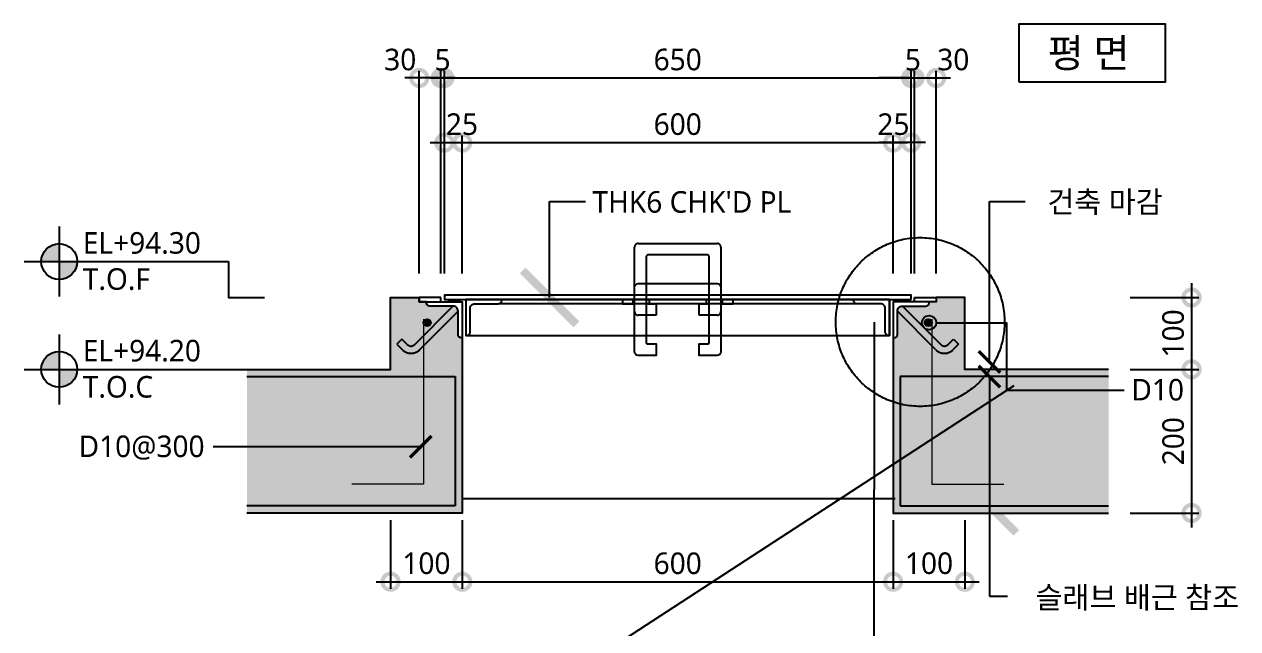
# Model space of a CAD drawing. Header units: millimetres. Extents: x 465 to 41696, y 198 to 5730.
# Drawn here: x 34120 to 35810, y 3778 to 4619 of the extents above; entities that cross this region are included whole.
import ezdxf
from ezdxf.enums import TextEntityAlignment as Align

# ---------------------------------------------------------------- set-up
doc = ezdxf.new("R2010")
doc.units = ezdxf.units.MM
doc.header["$LTSCALE"] = 200
doc.linetypes.add('DASHDOT-GAUN', pattern=[10, 5, -2.5, 0, -2.5])
doc.linetypes.add('HID', pattern=[2.3, 1.5, -0.8])
doc.layers.get('DEFPOINTS').update_dxf_attribs({"color": 137})
for name, color, linetype in [('7', 7, 'Continuous'), ('DIM', 7, 'Continuous'), ('EL-01', 1, 'Continuous'), ('EL-03', 3, 'Continuous'), ('EL-05', 5, 'Continuous'), ('ELE-4', 4, 'Continuous'), ('ELE-8', 8, 'Continuous'), ('FIN-floor', 6, 'Continuous'), ('HID', 6, 'HID'), ('HID-7', 7, 'HID'), ('S-BAR-MAIN', 2, 'Continuous'), ('SOLID-253', 253, 'Continuous'), ('SYM', 7, 'Continuous'), ('SYM-LEAD', 6, 'Continuous'), ('SYM-LEVEL', 7, 'Continuous'), ('TEXT', 3, 'Continuous'), ('TEXTBOX', 7, 'Continuous')]:
    doc.layers.add(name, color=color, linetype=linetype)
doc.layers.add('Rebar(Section)', color=2, linetype='Continuous', lineweight=0)
doc.styles.add('arial', font='arial.ttf')
doc.styles.add('S1', font='malgun.ttf')
doc.styles.add('스타일1', font='malgun.ttf')
doc.dimstyles.new('CJA$0', dxfattribs={"dimscale": 300, "dimtxt": 2.7, "dimasz": 1, "dimexe": 2, "dimexo": 3, "dimgap": 1, "dimtad": 1, "dimdec": 0, "dimzin": 1, "dimdsep": 46, "dimtxsty": 'arial', "dimblk": 'DOT', "dimcen": 0.09, "dimdle": 1, "dimclrd": 256, "dimclre": 256, "dimclrt": 3, "dimadec": 0, "dimazin": 0, "dimtfac": 1, "dimtdec": 0, "dimtmove": 2, "dimatfit": 3, "dimldrblk": 'DOT', "dimfxl": 1, "dimtolj": 1, "dimtzin": 1, "dimarcsym": 0})
doc.dimstyles.new('DIM-QD 1', dxfattribs={"dimtxt": 3, "dimasz": 1.5, "dimexe": 1, "dimexo": 0, "dimgap": 1, "dimtad": 1, "dimdec": 3, "dimdsep": 46, "dimlunit": 6, "dimtxsty": '스타일1', "dimblk1": 'ARCHTICK', "dimblk2": 'ARCHTICK', "dimsah": 1, "dimcen": 0, "dimclrd": 256, "dimclre": 256, "dimclrt": 3, "dimazin": 2, "dimtfac": 1, "dimtdec": 3, "dimtix": 1, "dimtmove": 2, "dimatfit": 3, "dimldrblk": 'ARCHTICK', "dimfxl": 1, "dimtolj": 1, "dimtzin": 0, "dimarcsym": 0})

# ---------------------------------------------------------------- blocks, each defined once
blk = doc.blocks.new('_DotSmall')
at = {"color": 0, "linetype": 'ByBlock', "const_width": 0.5}
blk.add_lwpolyline([(-0.0625, 0, 1), (0.0625, 0, 1)], format="xyb", close=True, dxfattribs=at)
blk = doc.blocks.new('*D100')
at = {"layer": 'DEFPOINTS', "color": 0, "transparency": 16777216}
for p in [(34730.44171141283, 4454.574537845561), (34705.44171130349, 4242.241204512258), (34730.44171141283, 4242.241204512258)]:
    blk.add_point(p, dxfattribs=at)
at = {"layer": 'DIM', "color": 7, "lineweight": -2, "transparency": 16777216}
for p, q in [((34705.44171130349, 4272.241204512258), (34705.44171130349, 4464.574537845561)), ((34730.44171141283, 4272.241204512258), (34730.44171141283, 4464.574537845561)), ((34685.44171130349, 4454.574537845561), (34750.44171141283, 4454.574537845561))]:
    blk.add_line(p, q, dxfattribs=at)
at = {"layer": 'DIM', "color": 7, "lineweight": -2, "transparency": 16777216, "xscale": 45, "yscale": 45, "zscale": 45, "rotation": 180}
blk.add_blockref('_DotSmall', (34705.44171130349, 4454.574537845561), dxfattribs=at)
at = {"layer": 'DIM', "color": 7, "lineweight": -2, "transparency": 16777216, "xscale": 45, "yscale": 45, "zscale": 45}
blk.add_blockref('_DotSmall', (34730.44171141283, 4454.574537845561), dxfattribs=at)
at = {"layer": 'DIM', "color": 3, "transparency": 16777216, "insert": (34729.95789316032, 4480.073858497735), "char_height": 30, "attachment_point": 5, "style": '스타일1'}
blk.add_mtext('\\A1;25', dxfattribs=at)
blk = doc.blocks.new('_DOT')
at = {"color": 0, "linetype": 'ByBlock'}
blk.add_line((-0.5, 0), (-1, 0), dxfattribs=at)
at = {"color": 0, "linetype": 'ByBlock', "const_width": 0.5}
blk.add_lwpolyline([(-0.25, 0, 1), (0.25, 0, 1)], format="xyb", close=True, dxfattribs=at)
blk = doc.blocks.new('*D101')
at = {"layer": 'DEFPOINTS', "color": 0, "transparency": 16777216}
for p in [(35330.44171141283, 4454.574537845561), (34730.44171141283, 4242.241204512258), (35330.44171141283, 4242.241204512258)]:
    blk.add_point(p, dxfattribs=at)
at = {"layer": 'DIM', "color": 7, "lineweight": -2, "transparency": 16777216}
for p, q in [((34730.44171141283, 4272.241204512258), (34730.44171141283, 4464.574537845561)), ((35330.44171141283, 4272.241204512258), (35330.44171141283, 4464.574537845561)), ((34710.44171141283, 4454.574537845561), (35350.44171141283, 4454.574537845561))]:
    blk.add_line(p, q, dxfattribs=at)
at = {"layer": 'DIM', "color": 7, "lineweight": -2, "transparency": 16777216, "xscale": 45, "yscale": 45, "zscale": 45, "rotation": 180}
blk.add_blockref('_DotSmall', (34730.44171141283, 4454.574537845561), dxfattribs=at)
at = {"layer": 'DIM', "color": 7, "lineweight": -2, "transparency": 16777216, "xscale": 45, "yscale": 45, "zscale": 45}
blk.add_blockref('_DotSmall', (35330.44171141283, 4454.574537845561), dxfattribs=at)
at = {"layer": 'DIM', "color": 3, "transparency": 16777216, "insert": (35030.44171141283, 4480.073858497735), "char_height": 30, "attachment_point": 5, "style": '스타일1'}
blk.add_mtext('\\A1;600', dxfattribs=at)
blk = doc.blocks.new('*D102')
at = {"layer": 'DEFPOINTS', "color": 0, "transparency": 16777216}
for p in [(34630.44171141283, 3958.907871004993), (34730.44171141283, 3958.907871005002), (34730.44171141283, 3843.241204338365)]:
    blk.add_point(p, dxfattribs=at)
at = {"layer": 'DIM', "color": 7, "lineweight": -2, "transparency": 16777216}
for p, q in [((34630.44171141283, 3928.907871004993), (34630.44171141283, 3833.241204338365)), ((34730.44171141283, 3928.907871005002), (34730.44171141283, 3833.241204338365)), ((34610.44171141283, 3843.241204338365), (34750.44171141283, 3843.241204338365))]:
    blk.add_line(p, q, dxfattribs=at)
at = {"layer": 'DIM', "color": 7, "lineweight": -2, "transparency": 16777216, "xscale": 45, "yscale": 45, "zscale": 45, "rotation": 180}
blk.add_blockref('_DotSmall', (34630.44171141283, 3843.241204338365), dxfattribs=at)
at = {"layer": 'DIM', "color": 7, "lineweight": -2, "transparency": 16777216, "xscale": 45, "yscale": 45, "zscale": 45}
blk.add_blockref('_DotSmall', (34730.44171141283, 3843.241204338365), dxfattribs=at)
at = {"layer": 'DIM', "color": 3, "transparency": 16777216, "insert": (34680.44171141283, 3868.822046729669), "char_height": 30, "attachment_point": 5, "style": '스타일1'}
blk.add_mtext('\\A1;100', dxfattribs=at)
blk = doc.blocks.new('*D103')
at = {"layer": 'DEFPOINTS', "color": 0, "transparency": 16777216}
for p in [(34730.44171141283, 3958.907871005002), (35330.44171141283, 3958.907871004993), (35330.44171141283, 3843.241204338365)]:
    blk.add_point(p, dxfattribs=at)
at = {"layer": 'DIM', "color": 7, "lineweight": -2, "transparency": 16777216}
for p, q in [((34730.44171141283, 3928.907871005002), (34730.44171141283, 3833.241204338365)), ((35330.44171141283, 3928.907871004993), (35330.44171141283, 3833.241204338365)), ((34710.44171141283, 3843.241204338365), (35350.44171141283, 3843.241204338365))]:
    blk.add_line(p, q, dxfattribs=at)
at = {"layer": 'DIM', "color": 7, "lineweight": -2, "transparency": 16777216, "xscale": 45, "yscale": 45, "zscale": 45, "rotation": 180}
blk.add_blockref('_DotSmall', (34730.44171141283, 3843.241204338365), dxfattribs=at)
at = {"layer": 'DIM', "color": 7, "lineweight": -2, "transparency": 16777216, "xscale": 45, "yscale": 45, "zscale": 45}
blk.add_blockref('_DotSmall', (35330.44171141283, 3843.241204338365), dxfattribs=at)
at = {"layer": 'DIM', "color": 3, "transparency": 16777216, "insert": (35030.44171141283, 3868.740524990539), "char_height": 30, "attachment_point": 5, "style": '스타일1'}
blk.add_mtext('\\A1;600', dxfattribs=at)
blk = doc.blocks.new('*D104')
at = {"layer": 'DEFPOINTS', "color": 0, "transparency": 16777216}
for p in [(35330.44171141283, 3958.907871004993), (35430.44171141283, 3958.907871004993), (35430.44171141283, 3843.241204338365)]:
    blk.add_point(p, dxfattribs=at)
at = {"layer": 'DIM', "color": 7, "lineweight": -2, "transparency": 16777216}
for p, q in [((35330.44171141283, 3928.907871004993), (35330.44171141283, 3833.241204338365)), ((35430.44171141283, 3928.907871004993), (35430.44171141283, 3833.241204338365)), ((35310.44171141283, 3843.241204338365), (35450.44171141283, 3843.241204338365))]:
    blk.add_line(p, q, dxfattribs=at)
at = {"layer": 'DIM', "color": 7, "lineweight": -2, "transparency": 16777216, "xscale": 45, "yscale": 45, "zscale": 45, "rotation": 180}
blk.add_blockref('_DotSmall', (35330.44171141283, 3843.241204338365), dxfattribs=at)
at = {"layer": 'DIM', "color": 7, "lineweight": -2, "transparency": 16777216, "xscale": 45, "yscale": 45, "zscale": 45}
blk.add_blockref('_DotSmall', (35430.44171141283, 3843.241204338365), dxfattribs=at)
at = {"layer": 'DIM', "color": 3, "transparency": 16777216, "insert": (35380.44171141283, 3868.822046729669), "char_height": 30, "attachment_point": 5, "style": '스타일1'}
blk.add_mtext('\\A1;100', dxfattribs=at)
blk = doc.blocks.new('*D105')
at = {"layer": 'DEFPOINTS', "color": 0, "transparency": 16777216}
for p in [(35355.44171152217, 4544.574537845561), (34705.44171130349, 4242.241204512258), (35355.44171152217, 4242.241204512258)]:
    blk.add_point(p, dxfattribs=at)
at = {"layer": 'DIM', "color": 7, "lineweight": -2, "transparency": 16777216}
for p, q in [((34705.44171130349, 4272.241204512258), (34705.44171130349, 4554.574537845561)), ((35355.44171152217, 4272.241204512258), (35355.44171152217, 4554.574537845561)), ((34685.44171130349, 4544.574537845561), (35375.44171152217, 4544.574537845561))]:
    blk.add_line(p, q, dxfattribs=at)
at = {"layer": 'DIM', "color": 7, "lineweight": -2, "transparency": 16777216, "xscale": 45, "yscale": 45, "zscale": 45, "rotation": 180}
blk.add_blockref('_DotSmall', (34705.44171130349, 4544.574537845561), dxfattribs=at)
at = {"layer": 'DIM', "color": 7, "lineweight": -2, "transparency": 16777216, "xscale": 45, "yscale": 45, "zscale": 45}
blk.add_blockref('_DotSmall', (35355.44171152217, 4544.574537845561), dxfattribs=at)
at = {"layer": 'DIM', "color": 3, "transparency": 16777216, "insert": (35030.44171141283, 4570.073858497735), "char_height": 30, "attachment_point": 5, "style": '스타일1'}
blk.add_mtext('\\A1;650', dxfattribs=at)
blk = doc.blocks.new('*D106')
at = {"layer": 'DEFPOINTS', "color": 0, "transparency": 16777216}
for p in [(35630.44171141285, 4238.907871005003), (35630.44171141284, 4138.907871005003), (35746.1083780794, 4138.907871005003)]:
    blk.add_point(p, dxfattribs=at)
at = {"layer": 'DIM', "color": 7, "lineweight": -2, "transparency": 16777216}
for p, q in [((35746.1083780794, 4258.907871005003), (35746.1083780794, 4118.907871005003)), ((35660.44171141285, 4238.907871005003), (35756.1083780794, 4238.907871005003)), ((35660.44171141284, 4138.907871005003), (35756.1083780794, 4138.907871005003))]:
    blk.add_line(p, q, dxfattribs=at)
at = {"layer": 'DIM', "color": 7, "lineweight": -2, "transparency": 16777216, "xscale": 45, "yscale": 45, "zscale": 45}
for p, rotation in [((35746.1083780794, 4238.907871005003), 90), ((35746.1083780794, 4138.907871005003), 270)]:
    blk.add_blockref('_DotSmall', p, dxfattribs=dict(at, rotation=rotation))
at = {"layer": 'DIM', "color": 3, "transparency": 16777216, "insert": (35720.52753568809, 4188.907871004993), "char_height": 30, "attachment_point": 5, "rotation": 90, "style": '스타일1'}
blk.add_mtext('\\A1;100', dxfattribs=at)
blk = doc.blocks.new('*D107')
at = {"layer": 'DEFPOINTS', "color": 0, "transparency": 16777216}
for p in [(35630.44171141284, 4138.907871005003), (35630.44171141287, 3938.907871004989), (35746.1083780794, 3938.907871004989)]:
    blk.add_point(p, dxfattribs=at)
at = {"layer": 'DIM', "color": 7, "lineweight": -2, "transparency": 16777216}
for p, q in [((35746.1083780794, 4158.907871005003), (35746.1083780794, 3918.907871004989)), ((35660.44171141284, 4138.907871005003), (35756.1083780794, 4138.907871005003)), ((35660.44171141287, 3938.907871004989), (35756.1083780794, 3938.907871004989))]:
    blk.add_line(p, q, dxfattribs=at)
at = {"layer": 'DIM', "color": 7, "lineweight": -2, "transparency": 16777216, "xscale": 45, "yscale": 45, "zscale": 45}
for p, rotation in [((35746.1083780794, 4138.907871005003), 90), ((35746.1083780794, 3938.907871004989), 270)]:
    blk.add_blockref('_DotSmall', p, dxfattribs=dict(at, rotation=rotation))
at = {"layer": 'DIM', "color": 3, "transparency": 16777216, "insert": (35720.60905742722, 4038.907871004985), "char_height": 30, "attachment_point": 5, "rotation": 90, "style": '스타일1'}
blk.add_mtext('\\A1;200', dxfattribs=at)
blk = doc.blocks.new('*D108')
at = {"layer": 'DEFPOINTS', "color": 0, "transparency": 16777216}
for p in [(34700.44171127543, 4544.574537845561), (34700.44171127543, 4242.241204512258), (34705.44171130349, 4242.241204512258)]:
    blk.add_point(p, dxfattribs=at)
at = {"layer": 'DIM', "color": 7, "lineweight": -2, "transparency": 16777216}
for p, q in [((34700.44171127543, 4272.241204512258), (34700.44171127543, 4554.574537845561)), ((34705.44171130349, 4272.241204512258), (34705.44171130349, 4554.574537845561)), ((34700.44171127543, 4544.574537845561), (34655.44171127543, 4544.574537845561)), ((34705.44171130349, 4544.574537845561), (34700.44171127543, 4544.574537845561)), ((34705.44171130349, 4544.574537845561), (34750.44171130349, 4544.574537845561))]:
    blk.add_line(p, q, dxfattribs=at)
at = {"layer": 'DIM', "color": 7, "lineweight": -2, "transparency": 16777216, "xscale": 45, "yscale": 45, "zscale": 45}
blk.add_blockref('_DotSmall', (34700.44171127543, 4544.574537845561), dxfattribs=at)
at = {"layer": 'DIM', "color": 7, "lineweight": -2, "transparency": 16777216, "xscale": 45, "yscale": 45, "zscale": 45, "rotation": 180}
blk.add_blockref('_DotSmall', (34705.44171130349, 4544.574537845561), dxfattribs=at)
at = {"layer": 'DIM', "color": 3, "transparency": 16777216, "insert": (34702.94171128946, 4569.829293280344), "char_height": 30, "attachment_point": 5, "style": '스타일1'}
blk.add_mtext('\\A1;5', dxfattribs=at)
blk = doc.blocks.new('*D109')
at = {"layer": 'DEFPOINTS', "color": 0, "transparency": 16777216}
for p in [(34670.44171106548, 4544.574537845561), (34670.44171106548, 4242.241204512258), (34700.44171127543, 4242.241204512258)]:
    blk.add_point(p, dxfattribs=at)
at = {"layer": 'DIM', "color": 7, "lineweight": -2, "transparency": 16777216}
for p, q in [((34670.44171106548, 4272.241204512258), (34670.44171106548, 4554.574537845561)), ((34700.44171127543, 4272.241204512258), (34700.44171127543, 4554.574537845561)), ((34720.44171127543, 4544.574537845561), (34650.44171106548, 4544.574537845561))]:
    blk.add_line(p, q, dxfattribs=at)
at = {"layer": 'DIM', "color": 7, "lineweight": -2, "transparency": 16777216, "xscale": 45, "yscale": 45, "zscale": 45, "rotation": 180}
blk.add_blockref('_DotSmall', (34670.44171106548, 4544.574537845561), dxfattribs=at)
at = {"layer": 'DIM', "color": 7, "lineweight": -2, "transparency": 16777216, "xscale": 45, "yscale": 45, "zscale": 45}
blk.add_blockref('_DotSmall', (34700.44171127543, 4544.574537845561), dxfattribs=at)
at = {"layer": 'DIM', "color": 3, "transparency": 16777216, "insert": (34643.94880004898, 4570.073858497735), "char_height": 30, "attachment_point": 5, "style": '스타일1'}
blk.add_mtext('\\A1;30', dxfattribs=at)
blk = doc.blocks.new('_ARCHTICK')
at = {"color": 0, "linetype": 'ByBlock', "const_width": 0.15}
blk.add_lwpolyline([(-0.5, -0.5), (0.5, 0.5)], dxfattribs=at)
blk = doc.blocks.new('*D112')
at = {"layer": 'DEFPOINTS', "color": 0, "transparency": 16777216}
for p in [(35330.44171141283, 4454.574537845561), (35330.44171141283, 4242.241204512258), (35355.44171152217, 4242.241204512258)]:
    blk.add_point(p, dxfattribs=at)
at = {"layer": 'DIM', "color": 7, "lineweight": -2, "transparency": 16777216}
for p, q in [((35330.44171141283, 4272.241204512258), (35330.44171141283, 4464.574537845561)), ((35355.44171152217, 4272.241204512258), (35355.44171152217, 4464.574537845561)), ((35375.44171152217, 4454.574537845561), (35310.44171141283, 4454.574537845561))]:
    blk.add_line(p, q, dxfattribs=at)
at = {"layer": 'DIM', "color": 7, "lineweight": -2, "transparency": 16777216, "xscale": 45, "yscale": 45, "zscale": 45, "rotation": 180}
blk.add_blockref('_DotSmall', (35330.44171141283, 4454.574537845561), dxfattribs=at)
at = {"layer": 'DIM', "color": 7, "lineweight": -2, "transparency": 16777216, "xscale": 45, "yscale": 45, "zscale": 45}
blk.add_blockref('_DotSmall', (35355.44171152217, 4454.574537845561), dxfattribs=at)
at = {"layer": 'DIM', "color": 3, "transparency": 16777216, "insert": (35330.92552966534, 4480.073858497735), "char_height": 30, "attachment_point": 5, "style": '스타일1'}
blk.add_mtext('\\A1;25', dxfattribs=at)
blk = doc.blocks.new('*D98')
at = {"layer": 'DEFPOINTS', "color": 0, "transparency": 16777216}
for p in [(35360.44171155023, 4544.574537845561), (35355.44171152217, 4242.241204512258), (35360.44171155023, 4242.241204512258)]:
    blk.add_point(p, dxfattribs=at)
at = {"layer": 'DIM', "color": 7, "lineweight": -2, "transparency": 16777216}
for p, q in [((35355.44171152217, 4272.241204512258), (35355.44171152217, 4554.574537845561)), ((35360.44171155023, 4272.241204512258), (35360.44171155023, 4554.574537845561)), ((35355.44171152217, 4544.574537845561), (35310.44171152217, 4544.574537845561)), ((35355.44171152217, 4544.574537845561), (35360.44171155023, 4544.574537845561)), ((35360.44171155023, 4544.574537845561), (35405.44171155023, 4544.574537845561))]:
    blk.add_line(p, q, dxfattribs=at)
at = {"layer": 'DIM', "color": 7, "lineweight": -2, "transparency": 16777216, "xscale": 45, "yscale": 45, "zscale": 45}
blk.add_blockref('_DotSmall', (35355.44171152217, 4544.574537845561), dxfattribs=at)
at = {"layer": 'DIM', "color": 7, "lineweight": -2, "transparency": 16777216, "xscale": 45, "yscale": 45, "zscale": 45, "rotation": 180}
blk.add_blockref('_DotSmall', (35360.44171155023, 4544.574537845561), dxfattribs=at)
at = {"layer": 'DIM', "color": 3, "transparency": 16777216, "insert": (35357.9417115362, 4569.829293280344), "char_height": 30, "attachment_point": 5, "style": '스타일1'}
blk.add_mtext('\\A1;5', dxfattribs=at)
blk = doc.blocks.new('*D99')
at = {"layer": 'DEFPOINTS', "color": 0, "transparency": 16777216}
for p in [(35390.44171176018, 4544.574537845561), (35360.44171155023, 4242.241204512258), (35390.44171176018, 4242.241204512258)]:
    blk.add_point(p, dxfattribs=at)
at = {"layer": 'DIM', "color": 7, "lineweight": -2, "transparency": 16777216}
for p, q in [((35360.44171155023, 4272.241204512258), (35360.44171155023, 4554.574537845561)), ((35390.44171176018, 4272.241204512258), (35390.44171176018, 4554.574537845561)), ((35340.44171155023, 4544.574537845561), (35410.44171176018, 4544.574537845561))]:
    blk.add_line(p, q, dxfattribs=at)
at = {"layer": 'DIM', "color": 7, "lineweight": -2, "transparency": 16777216, "xscale": 45, "yscale": 45, "zscale": 45, "rotation": 180}
blk.add_blockref('_DotSmall', (35360.44171155023, 4544.574537845561), dxfattribs=at)
at = {"layer": 'DIM', "color": 7, "lineweight": -2, "transparency": 16777216, "xscale": 45, "yscale": 45, "zscale": 45}
blk.add_blockref('_DotSmall', (35390.44171176018, 4544.574537845561), dxfattribs=at)
at = {"layer": 'DIM', "color": 3, "transparency": 16777216, "insert": (35414.27855761557, 4570.073858497735), "char_height": 30, "attachment_point": 5, "style": '스타일1'}
blk.add_mtext('\\A1;30', dxfattribs=at)

msp = doc.modelspace()

# ---------------------------------------------------------------- hatches: boundary and pattern name
at = {"layer": 'S-BAR-MAIN'}
for points in [[(34676.55097340918, 4204.94742945916, -1), (34686.33244941648, 4202.868312550992, -1)], [(35384.33244941648, 4204.94742945916, 1), (35374.55097340918, 4202.868312550992, 1)]]:
    msp.add_hatch(color=256, dxfattribs=at).paths.add_polyline_path(points)
at = {"layer": 'SOLID-253'}
h = msp.add_hatch(color=256, dxfattribs=at)
h.dxf.hatch_style = 1
edge = h.paths.add_edge_path()
edge.add_line((35630.44171141283, 4138.907871005002), (35430.44171141283, 4138.907871005002))
edge.add_line((35430.44171141283, 4138.907871005002), (35430.44171141283, 4238.907871005002))
edge.add_line((35430.44171141283, 4238.907871005002), (35390.44171173213, 4238.907871005002))
edge.add_line((35390.44171173213, 4238.907871005002), (35390.44171173213, 4232.907871561001))
edge.add_line((35390.44171173213, 4232.907871561001), (35380.44171141283, 4232.907871005002))
edge.add_line((35380.44171141283, 4232.907871005002), (35380.44171141283, 4231.407871004989))
edge.add_arc((35375.94171141284, 4231.407871004987), 4.499999999985448, -90, 1.5404566511278972e-11, ccw=False)
edge.add_line((35375.94171141284, 4226.907871005002), (35342.94171141278, 4226.907871005002))
edge.add_arc((35342.94171141278, 4220.407871005049), 6.499999999951493, 90, 179.9999999999947)
edge.add_line((35336.44171141283, 4220.407871005051), (35336.44171141283, 4187.407871004989))
edge.add_arc((35331.94171141284, 4187.407871004987), 4.499999999985448, -90, 1.5404566511278972e-11, ccw=False)
edge.add_line((35331.94171141284, 4182.907871005002), (35330.44171141283, 4182.907871005002))
edge.add_line((35330.44171141283, 4182.907871005002), (35330.44171141284, 3938.907871005002))
edge.add_line((35330.44171141284, 3938.907871005002), (35630.44171141284, 3938.907871004987))
edge.add_line((35630.44171141284, 3938.907871004987), (35630.44171141283, 4138.907871005002))
edge = h.paths.add_edge_path()
edge.add_line((34730.44171141283, 4182.907871005002), (34728.94171141282, 4182.907871005002))
edge.add_arc((34728.94171141282, 4187.407871004987), 4.499999999986054, 179.9999999999923, 270, ccw=False)
edge.add_line((34724.44171141283, 4187.407871004987), (34724.44171141283, 4220.407871005049))
edge.add_arc((34717.94171141288, 4220.407871005049), 6.499999999951493, 5.344636707844835e-12, 90)
edge.add_line((34717.94171141288, 4226.907871005002), (34684.94171141282, 4226.907871005002))
edge.add_arc((34684.94171141282, 4231.407871004987), 4.499999999986054, 179.9999999999923, 270, ccw=False)
edge.add_line((34680.44171141283, 4231.407871004987), (34680.44171141283, 4232.907871560999))
edge.add_line((34680.44171141283, 4232.907871561001), (34670.44171106548, 4232.907871561001))
edge.add_line((34670.44171106548, 4232.907871561001), (34670.44171106548, 4238.907871005002))
edge.add_line((34670.44171106548, 4238.907871005002), (34630.44171141283, 4238.907871005002))
edge.add_line((34630.44171141283, 4238.907871005002), (34630.44171141283, 4138.907871005002))
edge.add_line((34630.44171141283, 4138.907871005002), (34430.4417114128, 4138.907871005002))
edge.add_line((34430.4417114128, 4138.907871005002), (34430.4417114128, 3938.907871004987))
edge.add_line((34430.4417114128, 3938.907871004987), (34730.44171141283, 3938.907871005002))
edge.add_line((34730.44171141283, 3938.907871005002), (34730.44171141283, 4182.907871005002))
at = {"layer": 'SYM-LEVEL'}
h = msp.add_hatch(color=6, dxfattribs=at)
h.dxf.hatch_style = 1
edge = h.paths.add_edge_path()
edge.add_line((34169.05037975351, 4288.907871005002), (34169.05037975351, 4263.907871005327))
edge.add_ellipse((34169.05037975388, 4288.907871004818), major_axis=(17.67766952930235, 17.67766952930235), ratio=1, start_angle=584.9999999991551, end_angle=675.0000000004225)
edge.add_line((34194.05037975337, 4288.907871005002), (34169.05037975352, 4288.907871005002))
edge = h.paths.add_edge_path()
edge.add_line((34169.05037975351, 4288.907871005002), (34169.05037975351, 4313.907871004307))
edge.add_ellipse((34169.05037975388, 4288.907871004818), major_axis=(17.67766952930235, 17.67766952930235), ratio=1, start_angle=405.0000000008449, end_angle=494.9999999995775)
edge.add_line((34144.0503797544, 4288.907871005002), (34169.05037975352, 4288.907871005002))
h = msp.add_hatch(color=6, dxfattribs=at)
h.dxf.hatch_style = 1
edge = h.paths.add_edge_path()
edge.add_line((34169.05037975351, 4138.907871005002), (34169.05037975351, 4113.907871005327))
edge.add_ellipse((34169.05037975388, 4138.907871004818), major_axis=(17.67766952930235, 17.67766952930235), ratio=1, start_angle=584.9999999991551, end_angle=675.0000000004225)
edge.add_line((34194.05037975337, 4138.907871005002), (34169.05037975352, 4138.907871005002))
edge = h.paths.add_edge_path()
edge.add_line((34169.05037975351, 4138.907871005002), (34169.05037975351, 4163.907871004307))
edge.add_ellipse((34169.05037975388, 4138.907871004818), major_axis=(17.67766952930235, 17.67766952930235), ratio=1, start_angle=405.0000000008449, end_angle=494.9999999995775)
edge.add_line((34144.0503797544, 4138.907871005002), (34169.05037975352, 4138.907871005002))

# ---------------------------------------------------------------- linework, layer by layer
msp.add_line((35090.44171141283, 4243.241204338334), (35090.44171141283, 4243.241204338334))
msp.add_lwpolyline([(35071.44171141283, 4242.241204338334), (34989.44171141283, 4242.241204338334, 0.414213562373095), (34986.44171141283, 4239.241204338334), (34986.44171141283, 4177.241204338334, 0.4142135623730728), (34989.44171141283, 4174.241204338334), (35000.44171141283, 4174.241204338334), (35000.44171141283, 4158.241204338334), (34975.4417114128, 4158.241204338334, -0.414213562373095), (34970.4417114128, 4163.241204338334), (34970.44171141283, 4253.241204338334, -0.414213562373095), (34975.44171141283, 4258.241204338334), (35085.44171141283, 4258.241204338334, -0.414213562373095), (35090.44171141283, 4253.241204338334), (35090.44171141283, 4163.241204338334, -0.414213562373095), (35085.44171141283, 4158.241204338334), (35060.44171141283, 4158.241204338334), (35060.44171141283, 4174.241204338334), (35071.44171141283, 4174.241204338334, 0.4142135623730838), (35074.44171141283, 4177.241204338334), (35074.44171141283, 4239.241204338334, 0.414213562373095)], format="xyb", close=True)
at = {"layer": '7'}
msp.add_line((35279.94171138477, 4230.241204338334), (34780.94171144089, 4230.241204338334), dxfattribs=at)
for points in [[(34727.10837807949, 4236.241204512258), (34727.10837807949, 4232.907871005002), (34712.10837807949, 4232.907871005002), (34712.10837807949, 4236.241204512258)], [(35325.44171138477, 4236.241204338334), (34735.44171144089, 4236.241204338334), (34735.44171144089, 4186.241204338334), (35325.44171138477, 4186.241204338334)], [(35348.77504474617, 4236.241204512258), (35348.77504474617, 4232.907871005002), (35333.77504474617, 4232.907871005002), (35333.77504474617, 4236.241204512258)]]:
    msp.add_lwpolyline(points, close=True, dxfattribs=at)
at = {"layer": 'EL-01'}
for p, q in [((34712.10837807949, 4232.99758937733), (34715.35199321437, 4236.241204512258)), ((34712.89168757504, 4232.907871005002), (34712.10837807949, 4233.691180500544)), ((34716.39186614194, 4232.907871005002), (34713.05853263461, 4236.241204512258)), ((34715.51883827395, 4232.907871004973), (34718.85217178124, 4236.241204512258)), ((34719.89204470872, 4232.907871004973), (34716.55871120144, 4236.241204512258)), ((34719.01901684074, 4232.907871004973), (34722.35235034802, 4236.241204512258)), ((34723.39222327562, 4232.907871004973), (34720.05888976834, 4236.241204512258)), ((34722.51919540764, 4232.907871005002), (34725.85252891492, 4236.24120451226)), ((34726.89240184241, 4232.907871004973), (34723.55906833513, 4236.241204512258)), ((34726.01937397442, 4232.907871005002), (34727.10837807949, 4233.996875109988)), ((34727.10837807949, 4236.192073334729), (34727.05924690197, 4236.241204512258)), ((35333.77504474617, 4232.99758937733), (35337.01865988103, 4236.241204512258)), ((35334.55835424171, 4232.907871005002), (35333.77504474617, 4233.691180500544)), ((35338.05853280861, 4232.907871005002), (35334.72519930128, 4236.241204512258)), ((35337.18550494062, 4232.907871004973), (35340.5188384479, 4236.241204512258)), ((35341.55871137539, 4232.907871004973), (35338.2253778681, 4236.241204512258)), ((35340.68568350741, 4232.907871004973), (35344.01901701469, 4236.241204512258)), ((35345.05888994229, 4232.907871004973), (35341.72555643501, 4236.241204512258)), ((35344.18586207431, 4232.907871005002), (35347.51919558159, 4236.24120451226)), ((35348.55906850908, 4232.907871004973), (35345.22573500179, 4236.241204512258)), ((35347.68604064109, 4232.907871005002), (35348.77504474617, 4233.996875109988)), ((35348.77504474617, 4236.192073334729), (35348.72591356863, 4236.241204512258))]:
    msp.add_line(p, q, dxfattribs=at)
at = {"layer": 'EL-03', "color": 4}
for points in [[(34700.44171127543, 4238.907871178926), (34670.44171106548, 4238.907871178926), (34670.44171106548, 4232.907871561001), (34700.44171127543, 4232.907871561001)], [(34990.94171141283, 4236.241204338334), (35069.94171141283, 4236.241204338334), (35069.94171141283, 4230.241204338334), (34990.94171141283, 4230.241204338334)], [(35360.44171152217, 4238.907870622927), (35390.44171173213, 4238.907870622927), (35390.44171173213, 4232.907871005002), (35360.44171152217, 4232.907871005002)]]:
    msp.add_lwpolyline(points, close=True, dxfattribs=at)
for points in [[(34724.44171141283, 4220.407871005002, 0.4142135623773905), (34717.94171141283, 4226.907871005002), (34684.94171141283, 4226.907871005002, -0.4142135623745268), (34680.44171141283, 4231.407871005002), (34680.44171141283, 4232.907871005002), (34730.44171141283, 4232.907871005002), (34730.44171141283, 4182.907871005002), (34728.94171141283, 4182.907871005002, -0.4142135623745268), (34724.44171141283, 4187.407871005002)], [(34741.44171144089, 4223.741204338334, -0.4142135623773905), (34747.94171144089, 4230.241204338334), (34780.94171144089, 4230.241204338334, 0.4142135623745268), (34785.44171144089, 4234.741204338334), (34785.44171144089, 4236.241204338334), (34735.44171144089, 4236.241204338334), (34735.44171144089, 4186.241204338334), (34736.94171144089, 4186.241204338334, 0.4142135623745268), (34741.44171144089, 4190.741204338334)], [(35319.44171138477, 4223.741204338334, 0.4142135623773905), (35312.94171138477, 4230.241204338334), (35279.94171138477, 4230.241204338334, -0.4142135623745268), (35275.44171138477, 4234.741204338334), (35275.44171138477, 4236.241204338334), (35325.44171138477, 4236.241204338334), (35325.44171138477, 4186.241204338334), (35323.94171138477, 4186.241204338334, -0.4142135623745268), (35319.44171138477, 4190.741204338334)], [(35336.44171141283, 4220.407871005002, -0.4142135623773905), (35342.94171141283, 4226.907871005002), (35375.94171141283, 4226.907871005002, 0.4142135623745268), (35380.44171141283, 4231.407871005002), (35380.44171141283, 4232.907871005002), (35330.44171141283, 4232.907871005002), (35330.44171141283, 4182.907871005002), (35331.94171141283, 4182.907871005002, 0.4142135623745268), (35336.44171141283, 4187.407871005002)]]:
    msp.add_lwpolyline(points, format="xyb", close=True, dxfattribs=at)
at = {"layer": 'EL-03', "color": 4, "linetype": 'ByBlock'}
for points in [[(34968.4417114128, 4230.241204338334), (34968.4417114128, 4236.241204338334), (34953.44171141283, 4236.241204338334), (34953.44171141283, 4230.241204338334)], [(35092.44171141283, 4236.241204338334), (35092.44171141283, 4230.241204338334), (35107.44171141283, 4230.241204338334), (35107.44171141283, 4236.241204338334)]]:
    msp.add_lwpolyline(points, close=True, dxfattribs=at)
at = {"layer": 'EL-05'}
for p, q in [((34968.4417114128, 4230.241204338334), (34970.4417114128, 4230.241204338334)), ((34990.94171141283, 4230.241204338334), (34986.44171141283, 4230.241204338334)), ((35069.94171141283, 4230.241204338334), (35074.44171141283, 4230.241204338334)), ((35090.44171141283, 4230.241204338334), (35092.44171141283, 4230.241204338334))]:
    msp.add_line(p, q, dxfattribs=at)
at = {"layer": 'ELE-4'}
for points in [[(34430.44171141283, 4138.907871005002), (34630.44171141283, 4138.907871005002), (34630.44171141283, 4238.907871005002), (34670.44171106548, 4238.907871005002)], [(35630.44171141283, 4138.907871005002), (35430.44171141283, 4138.907871005002), (35430.44171141283, 4238.907871005002), (35390.44171173213, 4238.907871005002)], [(34730.44171141283, 4182.907871005002), (34730.44171141283, 3938.907871005002), (34430.4417114128, 3938.907871004987)], [(35330.44171141283, 4182.907871005002), (35330.44171141283, 3938.907871005002), (35630.44171141286, 3938.907871004987)]]:
    msp.add_lwpolyline(points, dxfattribs=at)
msp.add_lwpolyline([(34730.44171141283, 4182.907871005002), (34728.94171141282, 4182.907871005002, -0.4142135623730951), (34724.44171141283, 4187.407871004989), (34724.44171141283, 4220.407871005047, 0.414213562373259), (34717.94171141288, 4226.907871005002), (34684.94171141282, 4226.907871005002, -0.4142135623730951), (34680.44171141283, 4231.407871004989), (34680.44171141283, 4232.907871561001), (34670.44171106548, 4232.907871561001), (34670.44171106548, 4238.907871005002)], format="xyb", dxfattribs=at)
at = {"layer": 'ELE-8'}
msp.add_line((34730.44171141283, 3958.907871005002), (35333.41171141269, 3958.907871005002), dxfattribs=at)
at = {"layer": 'FIN-floor'}
msp.add_lwpolyline([(35355.44171152217, 4236.241204512258), (35355.44171152217, 4242.241204512258), (34705.44171130349, 4242.241204512258), (34705.44171130349, 4236.241204512258)], close=True, dxfattribs=at)
at = {"layer": 'HID'}
msp.add_lwpolyline([(35071.44171141283, 4298.241204338334), (34989.44171141283, 4298.241204338334, 0.414213562373095), (34986.44171141283, 4295.241204338334), (34986.44171141283, 4233.241204338334, 0.4142135623730728), (34989.44171141283, 4230.241204338334), (35000.44171141283, 4230.241204338334), (35000.44171141283, 4214.241204338334), (34975.4417114128, 4214.241204338334, -0.414213562373095), (34970.4417114128, 4219.241204338334), (34970.44171141283, 4309.241204338334, -0.414213562373095), (34975.44171141283, 4314.241204338334), (35085.44171141283, 4314.241204338334, -0.414213562373095), (35090.44171141283, 4309.241204338334), (35090.44171141283, 4219.241204338334, -0.414213562373095), (35085.44171141283, 4214.241204338334), (35060.44171141283, 4214.241204338334), (35060.44171141283, 4230.241204338334), (35071.44171141283, 4230.241204338334, 0.4142135623730838), (35074.44171141283, 4233.241204338334), (35074.44171141283, 4295.241204338334, 0.414213562373095)], format="xyb", close=True, dxfattribs=at)
at = {"layer": 'HID-7'}
for points in [[(34717.37064357724, 4226.907871005002), (34664.16390606315, 4173.504549289006, -0.4142135623700813), (34653.82926849239, 4173.504549305413), (34646.21427239903, 4181.1195454222), (34639.14320457629, 4174.048477621203), (34646.75820066963, 4166.433481504417, 0.4142135623700813), (34671.23497386353, 4166.433481465665), (34724.44171141283, 4219.8368032168)], [(35343.51277924842, 4226.907871005002), (35396.71951676251, 4173.504549289006, 0.4142135623700813), (35407.05415433327, 4173.504549305413), (35414.66915042663, 4181.1195454222), (35421.74021824937, 4174.048477621203), (35414.12522215603, 4166.433481504417, -0.4142135623700813), (35389.64844896213, 4166.433481465665), (35336.44171141283, 4219.8368032168)]]:
    msp.add_lwpolyline(points, format="xyb", dxfattribs=at)
for points in [[(34430.44171141283, 4128.907871005002), (34720.44171141283, 4128.907871005002), (34720.44171141283, 3948.907871005002), (34430.4417114128, 3948.907871004987)], [(35630.44171141283, 4128.907871005002), (35340.44171141283, 4128.907871005002), (35340.44171141283, 3948.907871005002), (35630.44171141286, 3948.907871004987)]]:
    msp.add_lwpolyline(points, dxfattribs=at)
at = {"layer": 'Rebar(Section)'}
for p, q in [((34676.44171141283, 4208.907871005002), (34676.44171141286, 3978.907871004998)), ((35384.44171141283, 4208.907871005002), (35384.4417114128, 3978.907871004998)), ((34676.44171141286, 3978.907871004998), (34576.44171141286, 3978.907871004989)), ((35384.4417114128, 3978.907871004998), (35484.4417114128, 3978.907871004989))]:
    msp.add_line(p, q, dxfattribs=at)
at = {"layer": 'S-BAR-MAIN'}
for centre in [(34681.44171141283, 4203.907871005002), (35379.44171141283, 4203.907871005002)]:
    msp.add_circle(centre, 5, dxfattribs=at)
at = {"layer": 'SYM', "color": 7, "linetype": 'DASHDOT-GAUN'}
for p, q in [((35304.20324074086, 4204.833251126787), (35302.74436841249, 3347.651241846102)), ((34703.05628480224, 3598.796853983875), (35499.23301684333, 4116.591019176369))]:
    msp.add_line(p, q, dxfattribs=at)
msp.add_circle((35368.11442545815, 4204.833251126787), 117.4777154081663, dxfattribs=at)
at = {"layer": 'SYM-LEAD'}
msp.add_line((35488.46968690841, 4109.93819831078), (35652.42254271003, 4109.93819831078), dxfattribs=at)
msp.add_lwpolyline([(35390.59789260812, 4203.907871005002), (35488.46968690841, 4203.907871005002), (35488.46968690841, 4109.93819831078)], dxfattribs=at)
msp.add_circle((35380.59789260812, 4203.907871005002), 10, dxfattribs=at)
at = {"layer": 'SYM-LEVEL', "color": 6}
for p, q in [((34169.05037975351, 4337.615147015695), (34169.05037975351, 4240.200594994043)), ((34120.34310374265, 4288.907871005002), (34405.01982503368, 4288.907871005002)), ((34169.05037975353, 4187.615147015695), (34169.05037975353, 4090.200594994043)), ((34120.34310374266, 4138.907871005002), (34455.01982503369, 4138.907871005002))]:
    msp.add_line(p, q, dxfattribs=at)
msp.add_lwpolyline([(34405.01982503368, 4288.907871005002), (34405.01982503368, 4238.907871005002), (34455.01982503368, 4238.907871005002)], dxfattribs=at)
for centre in [(34169.05037975388, 4288.907871004818), (34169.05037975389, 4138.907871004818)]:
    msp.add_ellipse(centre, major_axis=(17.67766952930235, 17.67766952930235), ratio=1, start_param=5.497787143782105, end_param=11.78097245096169, dxfattribs=at)
at = {"layer": 'TEXTBOX'}
msp.add_lwpolyline([(35505.67279464561, 4539.300713668956), (35709.64018612509, 4539.300713668956), (35709.64018612509, 4619.300713737646), (35505.67279464561, 4619.300713737646)], close=True, dxfattribs=at)

# ---------------------------------------------------------------- texts
at = {"layer": 'SYM-LEVEL', "color": 3, "style": '스타일1'}
for s, p in [('EL+94.30', (34201.91491378624, 4299.961768703228)), ('T.O.F', (34201.91491378624, 4249.627347326341)), ('EL+94.20', (34201.91491378625, 4149.961768703228)), ('T.O.C', (34201.91491378625, 4099.627347326341))]:
    msp.add_text(s, height=29.99999999999316, dxfattribs=at).set_placement(p)
at = {"layer": 'TEXT', "color": 3, "style": 'S1'}
msp.add_text('평 면', height=40.00000003434548, dxfattribs=at).set_placement((35545.67279467996, 4559.300713686127))
at = {"layer": 'TEXT', "style": '스타일1'}
msp.add_text("THK6 CHK'D PL", height=30, dxfattribs=at).set_placement((34911.77513240932, 4356.975770394736))
for s, p in [('건축 마감', (35705.95037149167, 4356.975770394736)), ('D10@300', (34371.47344787962, 4016.792623175763)), ('슬래브 배근 참조', (35812.45931825692, 3806.395671682518))]:
    msp.add_text(s, height=30, dxfattribs=at).set_placement(p, align=Align.RIGHT)
at = {"layer": 'TEXT', "color": 3, "style": 'S1'}
msp.add_text('D10', height=30.00000002575911, dxfattribs=at).set_placement((35735.5378691672, 4095.569244737784), align=Align.RIGHT)

# ---------------------------------------------------------------- dimensions: what is measured, and where the dimension line sits
at = {"layer": 'DIM'}
for base, p1, p2, picture, middle in [((34670.44171106548, 4544.574537845561), (34700.44171127543, 4242.241204512258), (34670.44171106548, 4242.241204512258), '*D109', (34643.94880004898, 4570.073858497735)), ((34730.44171141283, 4454.574537845561), (34705.44171130349, 4242.241204512258), (34730.44171141283, 4242.241204512258), '*D100', (34729.95789316032, 4480.073858497735))]:
    dim = msp.add_linear_dim(base=base, p1=p1, p2=p2, angle=180, dimstyle='CJA$0', override={"dimscale": 10, "dimtxt": 3, "dimasz": 4.5, "dimexe": 1, "dimzin": 8, "dimlunit": 6, "dimtxsty": '스타일1', "dimblk1": 'DotSmall', "dimblk2": 'DotSmall', "dimsah": 1, "dimcen": 1, "dimdle": 2, "dimclrd": 7, "dimclre": 7, "dimtix": 1, "dimfxl": 2, "dimtzin": 0}, dxfattribs=at)
    dim.commit()
    dim.dimension.update_dxf_attribs({"geometry": picture, "text_midpoint": middle, "dimtype": 160})
for base, p1, p2, angle, picture, middle in [((34700.44171127543, 4544.574537845561), (34705.44171130349, 4242.241204512258), (34700.44171127543, 4242.241204512258), 180, '*D108', (34702.94171128946, 4569.829293280344)), ((35355.44171152217, 4544.574537845561), (34705.44171130349, 4242.241204512258), (35355.44171152217, 4242.241204512258), 180, '*D105', (35030.44171141283, 4570.073858497735)), ((35330.44171141283, 4454.574537845561), (34730.44171141283, 4242.241204512258), (35330.44171141283, 4242.241204512258), 180, '*D101', (35030.44171141283, 4480.073858497735)), ((35746.1083780794, 4138.907871005003), (35630.44171141284, 4238.907871005002), (35630.44171141283, 4138.907871005002), 90, '*D106', (35720.52753568809, 4188.907871004993)), ((35746.1083780794, 3938.907871004989), (35630.44171141283, 4138.907871005002), (35630.44171141286, 3938.907871004987), 90, '*D107', (35720.60905742722, 4038.907871004985)), ((34730.44171141283, 3843.241204338365), (34630.44171141283, 3958.907871004993), (34730.44171141283, 3958.907871005002), 180, '*D102', (34680.44171141283, 3868.822046729669)), ((35330.44171141283, 3843.241204338365), (34730.44171141283, 3958.907871005002), (35330.44171141283, 3958.907871004993), 180, '*D103', (35030.44171141283, 3868.740524990539)), ((35430.44171141283, 3843.241204338365), (35330.44171141283, 3958.907871004993), (35430.44171141283, 3958.907871004993), 180, '*D104', (35380.44171141283, 3868.822046729669))]:
    dim = msp.add_linear_dim(base=base, p1=p1, p2=p2, angle=angle, dimstyle='CJA$0', override={"dimscale": 10, "dimtxt": 3, "dimasz": 4.5, "dimexe": 1, "dimzin": 8, "dimlunit": 6, "dimtxsty": '스타일1', "dimblk1": 'DotSmall', "dimblk2": 'DotSmall', "dimsah": 1, "dimcen": 1, "dimdle": 2, "dimclrd": 7, "dimclre": 7, "dimtix": 1, "dimfxl": 2, "dimtzin": 0}, dxfattribs=at)
    dim.commit()
    dim.dimension.update_dxf_attribs({"geometry": picture, "text_midpoint": middle})
dim = msp.add_linear_dim(base=(35360.44171155023, 4544.574537845561), p1=(35355.44171152217, 4242.241204512258), p2=(35360.44171155023, 4242.241204512258), dimstyle='CJA$0', override={"dimscale": 10, "dimtxt": 3, "dimasz": 4.5, "dimexe": 1, "dimzin": 8, "dimlunit": 6, "dimtxsty": '스타일1', "dimblk1": 'DotSmall', "dimblk2": 'DotSmall', "dimsah": 1, "dimcen": 1, "dimdle": 2, "dimclrd": 7, "dimclre": 7, "dimtix": 1, "dimfxl": 2, "dimtzin": 0}, dxfattribs=at)
dim.commit()
dim.dimension.update_dxf_attribs({"geometry": '*D98', "text_midpoint": (35357.9417115362, 4569.829293280344)})
for base, p1, p2, picture, middle in [((35390.44171176018, 4544.574537845561), (35360.44171155023, 4242.241204512258), (35390.44171176018, 4242.241204512258), '*D99', (35414.27855761557, 4570.073858497735)), ((35330.44171141283, 4454.574537845561), (35355.44171152217, 4242.241204512258), (35330.44171141283, 4242.241204512258), '*D112', (35330.92552966534, 4480.073858497735))]:
    dim = msp.add_linear_dim(base=base, p1=p1, p2=p2, dimstyle='CJA$0', override={"dimscale": 10, "dimtxt": 3, "dimasz": 4.5, "dimexe": 1, "dimzin": 8, "dimlunit": 6, "dimtxsty": '스타일1', "dimblk1": 'DotSmall', "dimblk2": 'DotSmall', "dimsah": 1, "dimcen": 1, "dimdle": 2, "dimclrd": 7, "dimclre": 7, "dimtix": 1, "dimfxl": 2, "dimtzin": 0}, dxfattribs=at)
    dim.commit()
    dim.dimension.update_dxf_attribs({"geometry": picture, "text_midpoint": middle, "dimtype": 160})

# ---------------------------------------------------------------- leaders
at = {"layer": 'SYM-LEAD'}
for points, override in [([(34851.9687475157, 4238.907871005002), (34851.9687475157, 4372.433226897059), (34901.9687475157, 4372.433226897059)], {"dimscale": 25, "dimasz": 3, "dimtad": 0, "dimclrd": 6}), ([(35464.5135516595, 4149.276662092539), (35464.5135516595, 4372.433226897059), (35514.5135516595, 4372.433226897059)], {"dimscale": 10, "dimasz": 3, "dimtad": 0, "dimclrd": 6}), ([(35464.51355165948, 4128.907871005007), (35464.51355165951, 3823.241204338365), (35489.70561290041, 3823.241204338365)], {"dimscale": 10, "dimasz": 3, "dimtad": 0, "dimclrd": 6}), ([(34672.48950505989, 4031.161576748758), (34383.25425158686, 4031.161576748758)], {"dimscale": 10, "dimasz": 3, "dimtad": 0, "dimclrd": 6}), ([(35464.51355165951, 3948.907871004993), (35464.51355165951, 3823.241204338365), (35489.70561290041, 3823.241204338365)], {"dimscale": 25, "dimasz": 3, "dimtad": 0, "dimclrd": 6})]:
    msp.add_leader(points, dimstyle='DIM-QD 1', override=override, dxfattribs=at)

doc.saveas('drawing.dxf')
